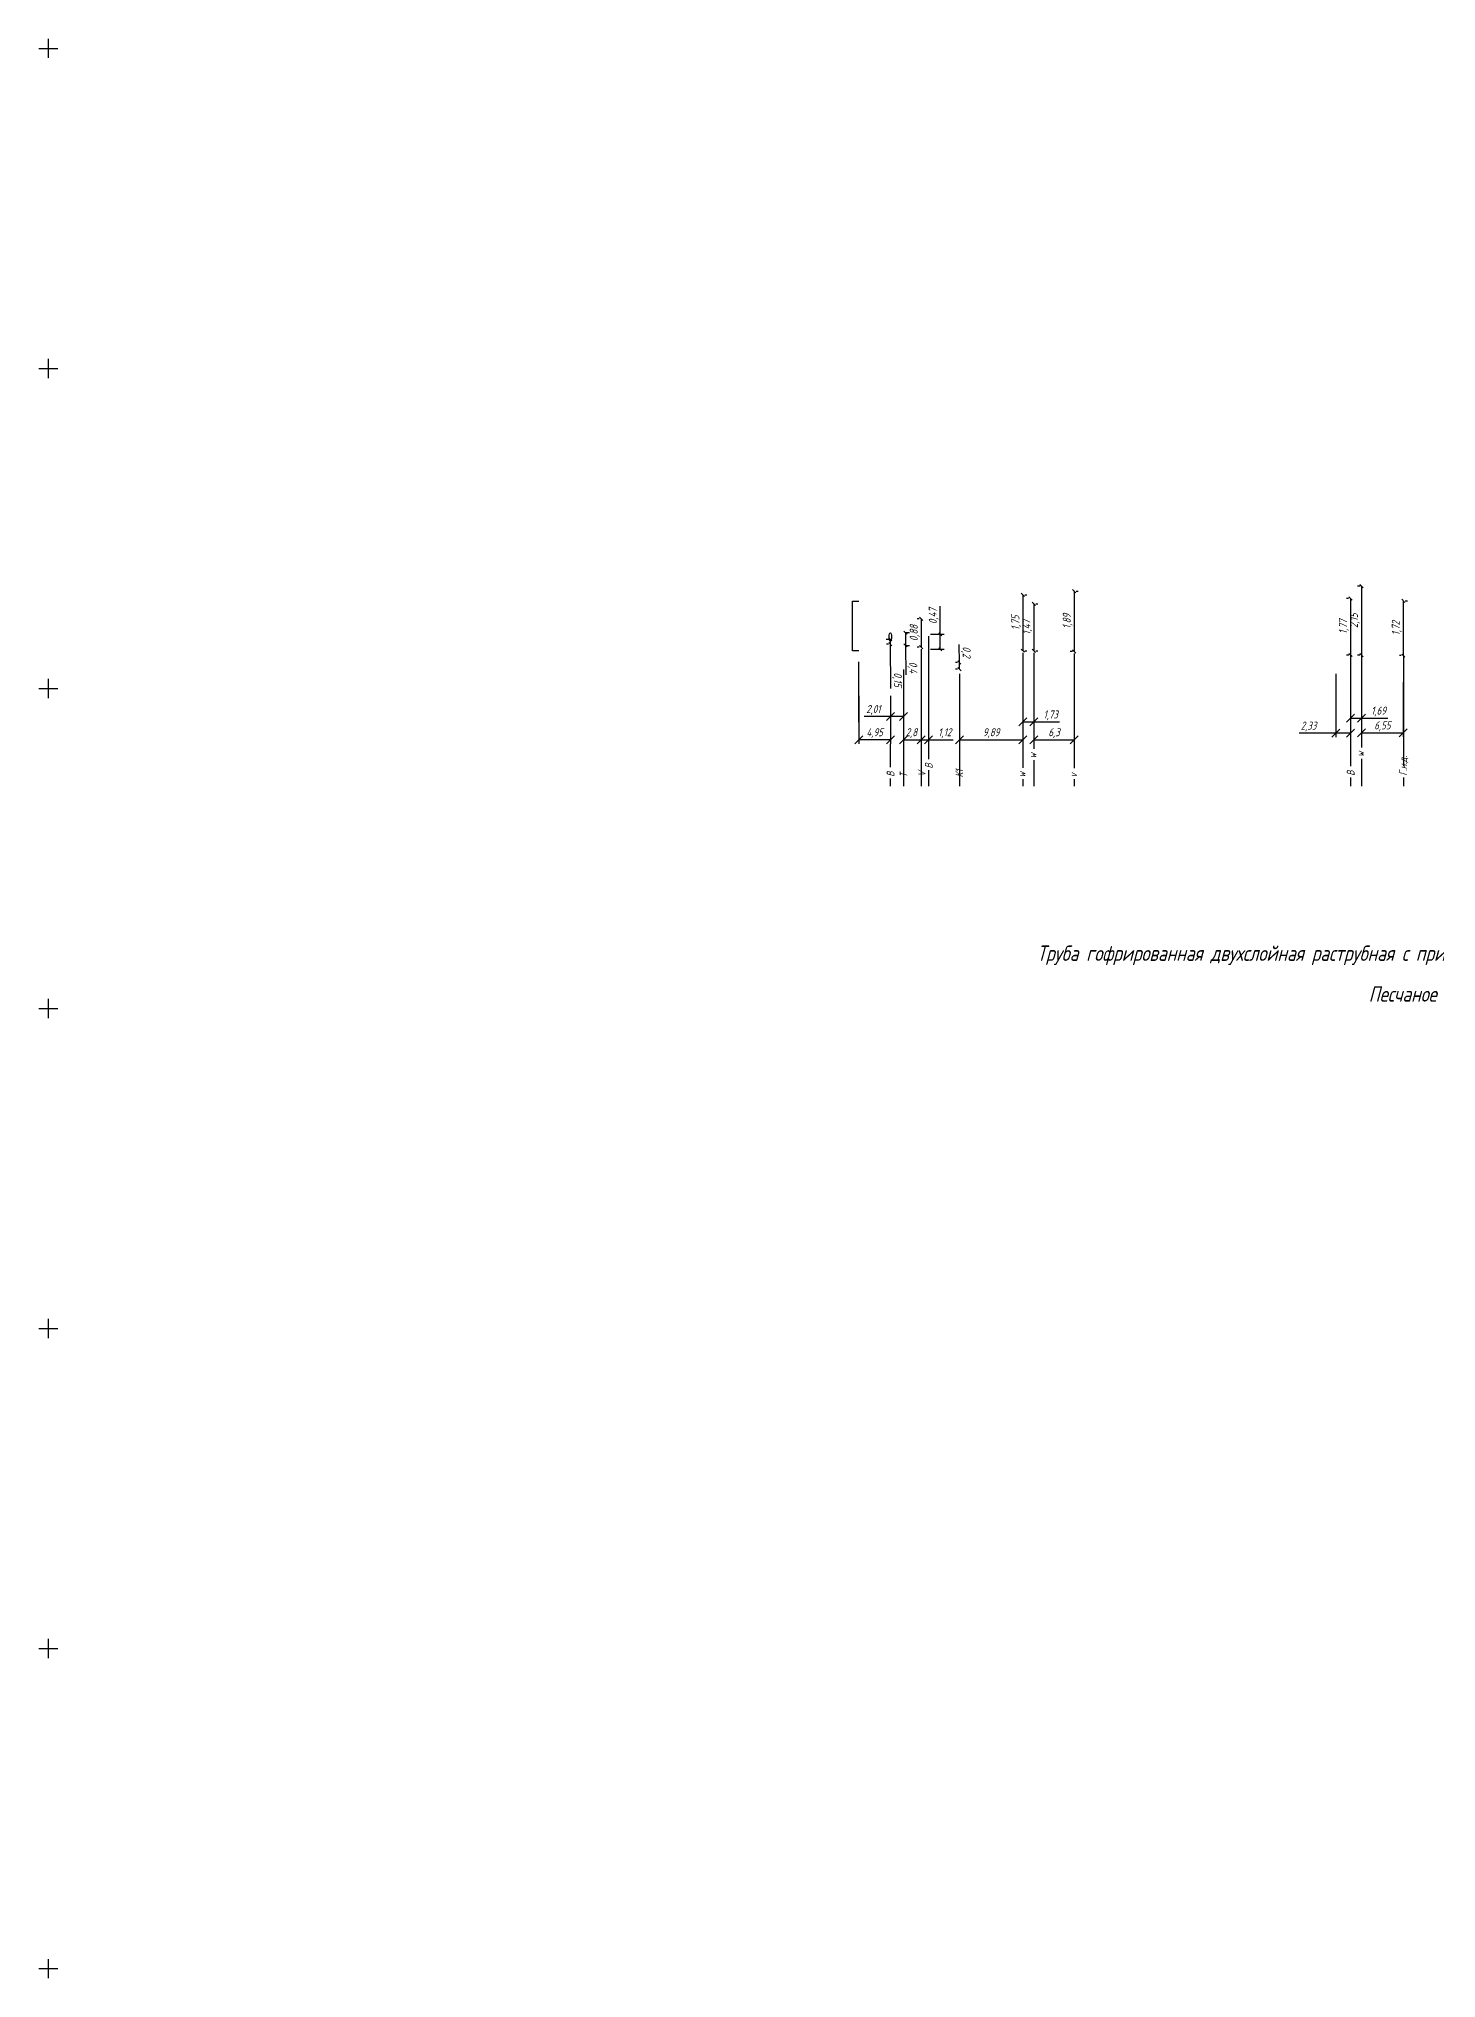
# Model space of a CAD drawing. Header units: metres. Extents: x -2 to 4153, y 0 to 2058.
# Drawn here: x 3340.5 to 3558.9, y 1304.8 to 1607.8 of the extents above; entities that cross this region are included whole.
import ezdxf

# ---------------------------------------------------------------- set-up
doc = ezdxf.new("R2010")
doc.units = ezdxf.units.M
doc.layers.add('02_Сетка', color=7, linetype='Continuous', transparency=0.65)
doc.styles.get("Standard").update_dxf_attribs({"font": '', "oblique": 15})
doc.styles.get('Standard').set_extended_font_data('GOST_type_A')
doc.dimstyles.new('ISO-25', dxfattribs={"dimtxt": 2.5, "dimasz": 2.5, "dimexe": 1.25, "dimexo": 0.625, "dimtad": 1, "dimtxsty": 'Standard', "dimcen": 2.5, "dimadec": 0, "dimazin": 0, "dimtfac": 1, "dimtmove": 0, "dimatfit": 3, "dimfxl": 1, "dimarcsym": 0})

# ---------------------------------------------------------------- blocks, each defined once
blk = doc.blocks.new('g5_012')
at = {"color": 92}
for points in [[(-1.5, 0), (1.5, 0)], [(0, -1.5), (0, 1.5)]]:
    blk.add_lwpolyline(points, dxfattribs=at)
blk = doc.blocks.new('_Oblique')
at = {"color": 0, "linetype": 'ByBlock', "lineweight": -2}
blk.add_line((-0.5, -0.5), (0.5, 0.5), dxfattribs=at)
blk = doc.blocks.new('*D80')
at = {"color": 0, "lineweight": -2, "transparency": 16777216}
for p, q in [((3473.3, 1513.92), (3472.98, 1513.92)), ((3473.3, 1513.19), (3472.99, 1513.19)), ((3473.61, 1513.93), (3473.61, 1513.19)), ((3473.61, 1513.19), (3473.64, 1506.25))]:
    blk.add_line(p, q, dxfattribs=at)
at = {"layer": 'Defpoints', "color": 0, "transparency": 16777216}
for p in [(3473.61, 1513.93), (3473.61, 1513.19), (3473.61, 1513.19)]:
    blk.add_point(p, dxfattribs=at)
at = {"color": 0, "lineweight": -2, "transparency": 16777216, "xscale": 0.5, "yscale": 0.5, "zscale": 0.5}
for p, rotation in [((3473.61, 1513.93), 90.21246891243746), ((3473.61, 1513.19), 270.2124689124375)]:
    blk.add_blockref('_Oblique', p, dxfattribs=dict(at, rotation=rotation))
at = {"color": 0, "transparency": 16777216, "insert": (3474.66, 1507.64), "char_height": 1.25, "attachment_point": 5, "rotation": 270.2125}
blk.add_mtext('0,15', dxfattribs=at)
blk = doc.blocks.new('*D81')
at = {"color": 0, "lineweight": -2, "transparency": 16777216}
for p, q in [((3484.4, 1510.31), (3484.36, 1513.14)), ((3484.11, 1510.3), (3483.77, 1510.3)), ((3484.13, 1509.28), (3483.78, 1509.27)), ((3484.41, 1509.28), (3484.4, 1510.31))]:
    blk.add_line(p, q, dxfattribs=at)
at = {"layer": 'Defpoints', "color": 0, "transparency": 16777216}
for p in [(3484.4, 1510.31), (3484.43, 1510.31), (3484.44, 1509.28)]:
    blk.add_point(p, dxfattribs=at)
at = {"color": 0, "lineweight": -2, "transparency": 16777216, "xscale": 0.5, "yscale": 0.5, "zscale": 0.5}
for p, rotation in [((3484.4, 1510.31), 90.7793383169401), ((3484.41, 1509.28), 270.7793383169401)]:
    blk.add_blockref('_Oblique', p, dxfattribs=dict(at, rotation=rotation))
at = {"color": 0, "transparency": 16777216, "insert": (3485.41, 1511.98), "char_height": 1.25, "attachment_point": 5, "rotation": 270.7793}
blk.add_mtext('0,2', dxfattribs=at)
blk = doc.blocks.new('*D82')
at = {"color": 0, "lineweight": -2, "transparency": 16777216}
for p, q in [((3475.95, 1514.99), (3476.6, 1515)), ((3475.97, 1514.99), (3475.99, 1513)), ((3475.97, 1513), (3476.62, 1513)), ((3475.99, 1513), (3476.04, 1508.39))]:
    blk.add_line(p, q, dxfattribs=at)
at = {"layer": 'Defpoints', "color": 0, "transparency": 16777216}
for p in [(3475.64, 1514.99), (3475.66, 1512.99), (3475.99, 1513)]:
    blk.add_point(p, dxfattribs=at)
at = {"color": 0, "lineweight": -2, "transparency": 16777216, "xscale": 0.5, "yscale": 0.5, "zscale": 0.5}
for p, rotation in [((3475.97, 1514.99), 90.63507679925502), ((3475.99, 1513), 270.635076799255)]:
    blk.add_blockref('_Oblique', p, dxfattribs=dict(at, rotation=rotation))
at = {"color": 0, "transparency": 16777216, "insert": (3477.06, 1509.57), "char_height": 1.25, "attachment_point": 5, "rotation": 270.6351}
blk.add_mtext('0,4', dxfattribs=at)
blk = doc.blocks.new('*D83')
at = {"color": 0, "lineweight": -2, "transparency": 16777216}
for p, q in [((3496.05, 1519.5), (3496.05, 1512.14)), ((3496.36, 1519.5), (3496.67, 1519.5)), ((3496.35, 1512.14), (3496.67, 1512.14))]:
    blk.add_line(p, q, dxfattribs=at)
at = {"layer": 'Defpoints', "color": 0, "transparency": 16777216}
for p in [(3496.05, 1519.5), (3496.04, 1512.14), (3496.05, 1512.14)]:
    blk.add_point(p, dxfattribs=at)
at = {"color": 0, "lineweight": -2, "transparency": 16777216, "xscale": 0.5, "yscale": 0.5, "zscale": 0.5}
for p, rotation in [((3496.05, 1519.5), 90), ((3496.05, 1512.14), 270)]:
    blk.add_blockref('_Oblique', p, dxfattribs=dict(at, rotation=rotation))
at = {"color": 0, "transparency": 16777216, "insert": (3495.01, 1515.82), "char_height": 1.25, "attachment_point": 5, "rotation": 90}
blk.add_mtext('1,47', dxfattribs=at)
blk = doc.blocks.new('*D84')
at = {"color": 0, "lineweight": -2, "transparency": 16777216}
for p, q in [((3494.32, 1520.9), (3494.32, 1512.16)), ((3494.63, 1520.9), (3494.95, 1520.9)), ((3494.63, 1512.16), (3494.95, 1512.16))]:
    blk.add_line(p, q, dxfattribs=at)
at = {"layer": 'Defpoints', "color": 0, "transparency": 16777216}
for p in [(3494.32, 1520.9), (3494.31, 1512.16), (3494.32, 1512.16)]:
    blk.add_point(p, dxfattribs=at)
at = {"color": 0, "lineweight": -2, "transparency": 16777216, "xscale": 0.5, "yscale": 0.5, "zscale": 0.5}
for p, rotation in [((3494.32, 1520.9), 90), ((3494.32, 1512.16), 270)]:
    blk.add_blockref('_Oblique', p, dxfattribs=dict(at, rotation=rotation))
at = {"color": 0, "transparency": 16777216, "insert": (3493.29, 1516.53), "char_height": 1.25, "attachment_point": 5, "rotation": 90}
blk.add_mtext('1,75', dxfattribs=at)
blk = doc.blocks.new('*D85')
at = {"color": 0, "lineweight": -2, "transparency": 16777216}
for p, q in [((3502.35, 1521.48), (3502.35, 1512.04)), ((3502.66, 1521.48), (3502.97, 1521.48)), ((3502.09, 1512.04), (3501.72, 1512.04))]:
    blk.add_line(p, q, dxfattribs=at)
at = {"layer": 'Defpoints', "color": 0, "transparency": 16777216}
for p in [(3502.35, 1521.48), (3502.35, 1512.04), (3502.4, 1512.04)]:
    blk.add_point(p, dxfattribs=at)
at = {"color": 0, "lineweight": -2, "transparency": 16777216, "xscale": 0.5, "yscale": 0.5, "zscale": 0.5}
for p, rotation in [((3502.35, 1521.48), 90), ((3502.35, 1512.04), 270)]:
    blk.add_blockref('_Oblique', p, dxfattribs=dict(at, rotation=rotation))
at = {"color": 0, "transparency": 16777216, "insert": (3501.32, 1516.76), "char_height": 1.25, "attachment_point": 5, "rotation": 90}
blk.add_mtext('1,89', dxfattribs=at)
blk = doc.blocks.new('*D86')
at = {"color": 0, "lineweight": -2, "transparency": 16777216}
for p, q in [((3545.22, 1520.33), (3544.9, 1520.33)), ((3545.53, 1520.33), (3545.53, 1511.49)), ((3545.24, 1511.49), (3544.9, 1511.49))]:
    blk.add_line(p, q, dxfattribs=at)
at = {"layer": 'Defpoints', "color": 0, "transparency": 16777216}
for p in [(3545.53, 1520.33), (3545.53, 1511.49), (3545.55, 1511.49)]:
    blk.add_point(p, dxfattribs=at)
at = {"color": 0, "lineweight": -2, "transparency": 16777216, "xscale": 0.5, "yscale": 0.5, "zscale": 0.5}
for p, rotation in [((3545.53, 1520.33), 90), ((3545.53, 1511.49), 270)]:
    blk.add_blockref('_Oblique', p, dxfattribs=dict(at, rotation=rotation))
at = {"color": 0, "transparency": 16777216, "insert": (3544.5, 1515.91), "char_height": 1.25, "attachment_point": 5, "rotation": 90}
blk.add_mtext('1,77', dxfattribs=at)
blk = doc.blocks.new('*D87')
at = {"color": 0, "lineweight": -2, "transparency": 16777216}
for p, q in [((3547.03, 1522.24), (3546.61, 1522.24)), ((3547.24, 1522.24), (3547.24, 1511.47)), ((3547.01, 1511.47), (3546.61, 1511.47))]:
    blk.add_line(p, q, dxfattribs=at)
at = {"layer": 'Defpoints', "color": 0, "transparency": 16777216}
for p in [(3547.34, 1522.24), (3547.24, 1511.47), (3547.32, 1511.47)]:
    blk.add_point(p, dxfattribs=at)
at = {"color": 0, "lineweight": -2, "transparency": 16777216, "xscale": 0.5, "yscale": 0.5, "zscale": 0.5}
for p, rotation in [((3547.24, 1522.24), 90), ((3547.24, 1511.47), 270)]:
    blk.add_blockref('_Oblique', p, dxfattribs=dict(at, rotation=rotation))
at = {"color": 0, "transparency": 16777216, "insert": (3546.2, 1516.86), "char_height": 1.25, "attachment_point": 5, "rotation": 90}
blk.add_mtext('2,15', dxfattribs=at)
blk = doc.blocks.new('*D88')
at = {"color": 0, "lineweight": -2, "transparency": 16777216}
for p, q in [((3553.78, 1519.97), (3553.78, 1511.39)), ((3554.06, 1519.97), (3554.41, 1519.97)), ((3553.47, 1511.39), (3553.16, 1511.39))]:
    blk.add_line(p, q, dxfattribs=at)
at = {"layer": 'Defpoints', "color": 0, "transparency": 16777216}
for p in [(3553.75, 1519.97), (3553.78, 1511.39), (3553.78, 1511.39)]:
    blk.add_point(p, dxfattribs=at)
at = {"color": 0, "lineweight": -2, "transparency": 16777216, "xscale": 0.5, "yscale": 0.5, "zscale": 0.5}
for p, rotation in [((3553.78, 1519.97), 90), ((3553.78, 1511.39), 270)]:
    blk.add_blockref('_Oblique', p, dxfattribs=dict(at, rotation=rotation))
at = {"color": 0, "transparency": 16777216, "insert": (3552.75, 1515.68), "char_height": 1.25, "attachment_point": 5, "rotation": 90}
blk.add_mtext('1,72', dxfattribs=at)
blk = doc.blocks.new('*D90')
at = {"color": 0, "lineweight": -2, "transparency": 16777216}
for p, q in [((3468.69, 1505.09), (3468.69, 1497.62)), ((3473.64, 1505.09), (3473.64, 1497.62)), ((3473.64, 1498.25), (3468.69, 1498.25))]:
    blk.add_line(p, q, dxfattribs=at)
at = {"layer": 'Defpoints', "color": 0, "transparency": 16777216}
for p in [(3468.69, 1505.4), (3473.64, 1505.41), (3468.69, 1498.25)]:
    blk.add_point(p, dxfattribs=at)
at = {"color": 0, "lineweight": -2, "transparency": 16777216, "xscale": 1.25, "yscale": 1.25, "zscale": 1.25, "rotation": 180}
blk.add_blockref('_Oblique', (3468.69, 1498.25), dxfattribs=at)
at = {"color": 0, "lineweight": -2, "transparency": 16777216, "xscale": 1.25, "yscale": 1.25, "zscale": 1.25}
blk.add_blockref('_Oblique', (3473.64, 1498.25), dxfattribs=at)
at = {"color": 0, "transparency": 16777216, "insert": (3471.17, 1499.28), "char_height": 1.25, "attachment_point": 5}
blk.add_mtext('4,95', dxfattribs=at)
blk = doc.blocks.new('*D91')
at = {"color": 0, "lineweight": -2, "transparency": 16777216}
for p, q in [((3475.65, 1509.24), (3475.65, 1501.26)), ((3473.64, 1505.09), (3473.64, 1501.26)), ((3473.64, 1501.88), (3469.53, 1501.88)), ((3475.65, 1501.88), (3473.64, 1501.88))]:
    blk.add_line(p, q, dxfattribs=at)
at = {"layer": 'Defpoints', "color": 0, "transparency": 16777216}
for p in [(3475.65, 1509.55), (3473.64, 1505.41), (3475.65, 1501.88)]:
    blk.add_point(p, dxfattribs=at)
at = {"color": 0, "lineweight": -2, "transparency": 16777216, "xscale": 1.25, "yscale": 1.25, "zscale": 1.25, "rotation": 180}
blk.add_blockref('_Oblique', (3473.64, 1501.88), dxfattribs=at)
at = {"color": 0, "lineweight": -2, "transparency": 16777216, "xscale": 1.25, "yscale": 1.25, "zscale": 1.25}
blk.add_blockref('_Oblique', (3475.65, 1501.88), dxfattribs=at)
at = {"color": 0, "transparency": 16777216, "insert": (3470.96, 1502.91), "char_height": 1.25, "attachment_point": 5}
blk.add_mtext('2,01', dxfattribs=at)
blk = doc.blocks.new('*D92')
at = {"color": 0, "lineweight": -2, "transparency": 16777216}
for p, q in [((3479.58, 1514.42), (3479.58, 1497.62)), ((3478.45, 1508.54), (3478.45, 1497.62)), ((3478.45, 1498.25), (3479.58, 1498.25)), ((3479.58, 1498.25), (3483.42, 1498.25))]:
    blk.add_line(p, q, dxfattribs=at)
at = {"layer": 'Defpoints', "color": 0, "transparency": 16777216}
for p in [(3479.58, 1514.73), (3478.45, 1508.86), (3479.58, 1498.25)]:
    blk.add_point(p, dxfattribs=at)
at = {"color": 0, "lineweight": -2, "transparency": 16777216, "xscale": 1.25, "yscale": 1.25, "zscale": 1.25, "rotation": 180}
blk.add_blockref('_Oblique', (3478.45, 1498.25), dxfattribs=at)
at = {"color": 0, "lineweight": -2, "transparency": 16777216, "xscale": 1.25, "yscale": 1.25, "zscale": 1.25}
blk.add_blockref('_Oblique', (3479.58, 1498.25), dxfattribs=at)
at = {"color": 0, "transparency": 16777216, "insert": (3482.12, 1499.28), "char_height": 1.25, "attachment_point": 5}
blk.add_mtext('1,12', dxfattribs=at)
blk = doc.blocks.new('*D93')
at = {"color": 0, "lineweight": -2, "transparency": 16777216}
for p, q in [((3478.13, 1517.14), (3477.81, 1517.14)), ((3478.44, 1517.14), (3478.44, 1512.72)), ((3478.13, 1512.72), (3477.81, 1512.72))]:
    blk.add_line(p, q, dxfattribs=at)
at = {"layer": 'Defpoints', "color": 0, "transparency": 16777216}
for p in [(3478.44, 1517.14), (3478.44, 1512.72), (3478.44, 1512.72)]:
    blk.add_point(p, dxfattribs=at)
at = {"color": 0, "lineweight": -2, "transparency": 16777216, "xscale": 0.5, "yscale": 0.5, "zscale": 0.5}
for p, rotation in [((3478.44, 1517.14), 90), ((3478.44, 1512.72), 270)]:
    blk.add_blockref('_Oblique', p, dxfattribs=dict(at, rotation=rotation))
at = {"color": 0, "transparency": 16777216, "insert": (3477.41, 1514.93), "char_height": 1.25, "attachment_point": 5, "rotation": 90}
blk.add_mtext('0,88', dxfattribs=at)
blk = doc.blocks.new('*D94')
at = {"color": 0, "lineweight": -2, "transparency": 16777216}
for p, q in [((3475.65, 1509.24), (3475.65, 1497.62)), ((3478.45, 1504.61), (3478.45, 1497.62)), ((3475.65, 1498.25), (3478.45, 1498.25))]:
    blk.add_line(p, q, dxfattribs=at)
at = {"layer": 'Defpoints', "color": 0, "transparency": 16777216}
for p in [(3475.65, 1509.55), (3478.45, 1504.92), (3478.45, 1498.25)]:
    blk.add_point(p, dxfattribs=at)
at = {"color": 0, "lineweight": -2, "transparency": 16777216, "xscale": 1.25, "yscale": 1.25, "zscale": 1.25, "rotation": 180}
blk.add_blockref('_Oblique', (3475.65, 1498.25), dxfattribs=at)
at = {"color": 0, "lineweight": -2, "transparency": 16777216, "xscale": 1.25, "yscale": 1.25, "zscale": 1.25}
blk.add_blockref('_Oblique', (3478.45, 1498.25), dxfattribs=at)
at = {"color": 0, "transparency": 16777216, "insert": (3476.91, 1499.28), "char_height": 1.25, "attachment_point": 5}
blk.add_mtext('2,8', dxfattribs=at)
blk = doc.blocks.new('*D95')
at = {"color": 0, "lineweight": -2, "transparency": 16777216}
for p, q in [((3494.31, 1511.85), (3494.31, 1497.62)), ((3484.43, 1508.54), (3484.43, 1497.62)), ((3484.43, 1498.25), (3494.31, 1498.25))]:
    blk.add_line(p, q, dxfattribs=at)
at = {"layer": 'Defpoints', "color": 0, "transparency": 16777216}
for p in [(3494.31, 1512.16), (3484.43, 1508.86), (3494.31, 1498.25)]:
    blk.add_point(p, dxfattribs=at)
at = {"color": 0, "lineweight": -2, "transparency": 16777216, "xscale": 1.25, "yscale": 1.25, "zscale": 1.25, "rotation": 180}
blk.add_blockref('_Oblique', (3484.43, 1498.25), dxfattribs=at)
at = {"color": 0, "lineweight": -2, "transparency": 16777216, "xscale": 1.25, "yscale": 1.25, "zscale": 1.25}
blk.add_blockref('_Oblique', (3494.31, 1498.25), dxfattribs=at)
at = {"color": 0, "transparency": 16777216, "insert": (3489.37, 1499.28), "char_height": 1.25, "attachment_point": 5}
blk.add_mtext('9,89', dxfattribs=at)
blk = doc.blocks.new('*D96')
at = {"color": 0, "lineweight": -2, "transparency": 16777216}
for p, q in [((3496.05, 1511.82), (3496.05, 1500.4)), ((3494.31, 1508.54), (3494.31, 1500.4)), ((3494.31, 1501.03), (3496.05, 1501.03)), ((3496.05, 1501.03), (3500.07, 1501.03))]:
    blk.add_line(p, q, dxfattribs=at)
at = {"layer": 'Defpoints', "color": 0, "transparency": 16777216}
for p in [(3496.05, 1512.14), (3494.31, 1508.86), (3496.05, 1501.03)]:
    blk.add_point(p, dxfattribs=at)
at = {"color": 0, "lineweight": -2, "transparency": 16777216, "xscale": 1.25, "yscale": 1.25, "zscale": 1.25, "rotation": 180}
blk.add_blockref('_Oblique', (3494.31, 1501.03), dxfattribs=at)
at = {"color": 0, "lineweight": -2, "transparency": 16777216, "xscale": 1.25, "yscale": 1.25, "zscale": 1.25}
blk.add_blockref('_Oblique', (3496.05, 1501.03), dxfattribs=at)
at = {"color": 0, "transparency": 16777216, "insert": (3498.68, 1502.06), "char_height": 1.25, "attachment_point": 5}
blk.add_mtext('1,73', dxfattribs=at)
blk = doc.blocks.new('*D97')
at = {"color": 0, "lineweight": -2, "transparency": 16777216}
for p, q in [((3502.35, 1511.73), (3502.35, 1497.62)), ((3496.05, 1508.54), (3496.05, 1497.62)), ((3496.05, 1498.25), (3502.35, 1498.25))]:
    blk.add_line(p, q, dxfattribs=at)
at = {"layer": 'Defpoints', "color": 0, "transparency": 16777216}
for p in [(3502.35, 1512.04), (3496.05, 1508.86), (3502.35, 1498.25)]:
    blk.add_point(p, dxfattribs=at)
at = {"color": 0, "lineweight": -2, "transparency": 16777216, "xscale": 1.25, "yscale": 1.25, "zscale": 1.25, "rotation": 180}
blk.add_blockref('_Oblique', (3496.05, 1498.25), dxfattribs=at)
at = {"color": 0, "lineweight": -2, "transparency": 16777216, "xscale": 1.25, "yscale": 1.25, "zscale": 1.25}
blk.add_blockref('_Oblique', (3502.35, 1498.25), dxfattribs=at)
at = {"color": 0, "transparency": 16777216, "insert": (3499.2, 1499.28), "char_height": 1.25, "attachment_point": 5}
blk.add_mtext('6,3', dxfattribs=at)
blk = doc.blocks.new('*D98')
at = {"color": 0, "lineweight": -2, "transparency": 16777216}
for p, q in [((3543.22, 1508.54), (3543.22, 1498.66)), ((3545.55, 1504.19), (3545.55, 1498.66)), ((3543.22, 1499.28), (3537.5, 1499.28)), ((3545.55, 1499.28), (3543.22, 1499.28))]:
    blk.add_line(p, q, dxfattribs=at)
at = {"layer": 'Defpoints', "color": 0, "transparency": 16777216}
for p in [(3543.22, 1508.86), (3545.55, 1504.51), (3545.55, 1499.28)]:
    blk.add_point(p, dxfattribs=at)
at = {"color": 0, "lineweight": -2, "transparency": 16777216, "xscale": 1.25, "yscale": 1.25, "zscale": 1.25, "rotation": 180}
blk.add_blockref('_Oblique', (3543.22, 1499.28), dxfattribs=at)
at = {"color": 0, "lineweight": -2, "transparency": 16777216, "xscale": 1.25, "yscale": 1.25, "zscale": 1.25}
blk.add_blockref('_Oblique', (3545.55, 1499.28), dxfattribs=at)
at = {"color": 0, "transparency": 16777216, "insert": (3538.98, 1500.31), "char_height": 1.25, "attachment_point": 5}
blk.add_mtext('2,33', dxfattribs=at)
blk = doc.blocks.new('*D99')
at = {"color": 0, "lineweight": -2, "transparency": 16777216}
for p, q in [((3545.55, 1509.58), (3545.55, 1501.01)), ((3547.24, 1505.23), (3547.24, 1501.01)), ((3545.55, 1501.63), (3547.24, 1501.63)), ((3547.24, 1501.63), (3551.34, 1501.63))]:
    blk.add_line(p, q, dxfattribs=at)
at = {"layer": 'Defpoints', "color": 0, "transparency": 16777216}
for p in [(3545.55, 1509.9), (3547.24, 1505.55), (3547.24, 1501.63)]:
    blk.add_point(p, dxfattribs=at)
at = {"color": 0, "lineweight": -2, "transparency": 16777216, "xscale": 1.25, "yscale": 1.25, "zscale": 1.25, "rotation": 180}
blk.add_blockref('_Oblique', (3545.55, 1501.63), dxfattribs=at)
at = {"color": 0, "lineweight": -2, "transparency": 16777216, "xscale": 1.25, "yscale": 1.25, "zscale": 1.25}
blk.add_blockref('_Oblique', (3547.24, 1501.63), dxfattribs=at)
at = {"color": 0, "transparency": 16777216, "insert": (3549.92, 1502.66), "char_height": 1.25, "attachment_point": 5}
blk.add_mtext('1,69', dxfattribs=at)
blk = doc.blocks.new('*D100')
at = {"color": 0, "lineweight": -2, "transparency": 16777216}
for p, q in [((3547.24, 1509.62), (3547.24, 1498.7)), ((3553.78, 1507.25), (3553.78, 1498.7)), ((3547.24, 1499.32), (3553.78, 1499.32))]:
    blk.add_line(p, q, dxfattribs=at)
at = {"layer": 'Defpoints', "color": 0, "transparency": 16777216}
for p in [(3547.24, 1509.93), (3553.78, 1507.57), (3553.78, 1499.32)]:
    blk.add_point(p, dxfattribs=at)
at = {"color": 0, "lineweight": -2, "transparency": 16777216, "xscale": 1.25, "yscale": 1.25, "zscale": 1.25, "rotation": 180}
blk.add_blockref('_Oblique', (3547.24, 1499.32), dxfattribs=at)
at = {"color": 0, "lineweight": -2, "transparency": 16777216, "xscale": 1.25, "yscale": 1.25, "zscale": 1.25}
blk.add_blockref('_Oblique', (3553.78, 1499.32), dxfattribs=at)
at = {"color": 0, "transparency": 16777216, "insert": (3550.51, 1500.35), "char_height": 1.25, "attachment_point": 5}
blk.add_mtext('6,55', dxfattribs=at)
blk = doc.blocks.new('*D110')
at = {"color": 0, "lineweight": -2, "transparency": 16777216}
for p, q in [((3481.42, 1514.73), (3481.42, 1519.14)), ((3479.89, 1512.38), (3482.04, 1512.38)), ((3479.9, 1514.73), (3482.04, 1514.73)), ((3481.42, 1512.38), (3481.42, 1514.73))]:
    blk.add_line(p, q, dxfattribs=at)
at = {"layer": 'Defpoints', "color": 0, "transparency": 16777216}
for p in [(3479.58, 1514.73), (3479.58, 1512.38), (3481.42, 1512.38)]:
    blk.add_point(p, dxfattribs=at)
at = {"color": 0, "lineweight": -2, "transparency": 16777216, "xscale": 0.5, "yscale": 0.5, "zscale": 0.5}
for p, rotation in [((3481.42, 1514.73), 90), ((3481.42, 1512.38), 270)]:
    blk.add_blockref('_Oblique', p, dxfattribs=dict(at, rotation=rotation))
at = {"color": 0, "transparency": 16777216, "insert": (3480.39, 1517.57), "char_height": 1.25, "attachment_point": 5, "rotation": 90}
blk.add_mtext('0,47', dxfattribs=at)

msp = doc.modelspace()

# ---------------------------------------------------------------- linework, layer by layer
for p, q in [((3467.683, 1512.118), (3467.683, 1519.894)), ((3467.683, 1519.894), (3468.693, 1519.894)), ((3468.693, 1512.118), (3467.683, 1512.118)), ((3468.693, 1501.004), (3468.693, 1510.404)), ((3545.551, 1511.494), (3545.551, 1491.004)), ((3547.237, 1511.473), (3547.237, 1491.004)), ((3553.783, 1511.391), (3553.783, 1491.004)), ((3494.315, 1498.25), (3494.315, 1491.004)), ((3496.047, 1498.25), (3496.047, 1491.004)), ((3502.348, 1498.25), (3502.348, 1491.004))]:
    msp.add_line(p, q)
msp.add_ellipse((3473.612, 1514.324), major_axis=(0, -0.65), ratio=0.284478)

# ---------------------------------------------------------------- block references
at = {"layer": '02_Сетка', "color": 92, "linetype": 'Continuous', "lineweight": 15, "ltscale": 0.5}
for p in [(3342.029, 1606.265), (3342.029, 1556.265), (3342.029, 1506.265), (3342.029, 1456.265), (3342.029, 1406.265), (3342.029, 1356.265), (3342.029, 1306.265)]:
    msp.add_blockref('g5_012', p, dxfattribs=at)

# ---------------------------------------------------------------- texts
at = {"char_height": 1.2, "attachment_point": 1, "rotation": 90, "bg_fill": 3, "box_fill_scale": 1.2, "bg_fill_color": 256, "bg_fill_transparency": 0}
for s, insert in [('V', (3477.958, 1492.479)), ('К1', (3483.78, 1492.365))]:
    msp.add_mtext_dynamic_manual_height_columns(s, width=1.23347, gutter_width=12.5, heights=[0], dxfattribs=dict(at, insert=insert))
at = {"insert": (3559.266, 1464.576), "char_height": 2.5, "attachment_point": 5, "bg_fill": 2}
msp.add_mtext_dynamic_manual_height_columns('{\\H0.95833x;Труба гофрированная двухслойная раструбная с приварным раструбом SN8 ID 400 по ГОСТ 54475-2011}', width=152.33741, gutter_width=12.5, heights=[0], dxfattribs=at)

# ---------------------------------------------------------------- dimensions: what is measured, and where the dimension line sits
for base, p1, p2, picture, middle in [((3494.32, 1512.162), (3494.32, 1520.898), (3494.315, 1512.162), '*D84', (3493.288, 1516.53)), ((3502.349, 1512.044), (3502.349, 1521.483), (3502.401, 1512.044), '*D85', (3501.317, 1516.763)), ((3547.237, 1511.471), (3547.339, 1522.243), (3547.322, 1511.471), '*D87', (3546.205, 1516.857)), ((3496.047, 1512.137), (3496.047, 1519.503), (3496.039, 1512.137), '*D83', (3495.015, 1515.82)), ((3545.529, 1511.494), (3545.531, 1520.331), (3545.551, 1511.494), '*D86', (3544.497, 1515.912)), ((3553.783, 1511.391), (3553.749, 1519.967), (3553.784, 1511.391), '*D88', (3552.751, 1515.679)), ((3478.4397, 1512.7195), (3478.4411, 1517.1436), (3478.4397, 1512.7195), '*D93', (3477.408, 1514.9315))]:
    dim = msp.add_linear_dim(base=base, p1=p1, p2=p2, angle=90, dimstyle='ISO-25', override={"dimscale": 0.5, "dimasz": 1, "dimlfac": 0.2, "dimblk1": 'Oblique', "dimblk2": 'Oblique', "dimsah": 1})
    dim.commit()
    dim.dimension.update_dxf_attribs({"geometry": picture, "text_midpoint": middle})
for base, p1, p2, angle, picture, middle, dimtype in [((3481.417, 1512.376), (3479.584, 1514.729), (3479.576, 1512.376), 90, '*D110', (3481.417, 1517.571), 160), ((3475.993, 1512.995), (3475.637, 1514.987), (3475.659, 1512.992), 270.63508, '*D82', (3476.031, 1509.555), 161), ((3473.61, 1513.192), (3473.608, 1513.926), (3473.61, 1513.192), 270.21247, '*D80', (3473.631, 1507.635), 161)]:
    dim = msp.add_linear_dim(base=base, p1=p1, p2=p2, angle=angle, dimstyle='ISO-25', override={"dimscale": 0.5, "dimasz": 1, "dimlfac": 0.2, "dimblk1": 'Oblique', "dimblk2": 'Oblique', "dimsah": 1})
    dim.commit()
    dim.dimension.update_dxf_attribs({"geometry": picture, "text_midpoint": middle, "dimtype": dimtype})
for base, p1, p2, picture, middle in [((3479.576, 1498.25), (3478.454, 1508.856), (3479.576, 1514.729), '*D92', (3482.125, 1499.282)), ((3494.315, 1498.25), (3484.425, 1508.856), (3494.315, 1512.162), '*D95', (3489.37, 1499.281)), ((3502.348, 1498.25), (3496.047, 1508.856), (3502.348, 1512.044), '*D97', (3499.197, 1499.282)), ((3553.783, 1499.321), (3547.237, 1509.928), (3553.783, 1507.567), '*D100', (3550.51, 1500.353)), ((3468.693, 1498.25), (3473.639, 1505.407), (3468.693, 1505.4), '*D90', (3471.166, 1499.281))]:
    dim = msp.add_linear_dim(base=base, p1=p1, p2=p2, dimstyle='ISO-25', override={"dimscale": 0.5, "dimblk1": 'Oblique', "dimblk2": 'Oblique', "dimsah": 1})
    dim.commit()
    dim.dimension.update_dxf_attribs({"geometry": picture, "text_midpoint": middle})
dim = msp.add_aligned_dim(p1=(3484.4391, 1509.2819), p2=(3484.4252, 1510.3066), distance=0.0292, dimstyle='ISO-25', override={"dimscale": 0.5, "dimasz": 1, "dimlfac": 0.2, "dimblk1": 'Oblique', "dimblk2": 'Oblique', "dimsah": 1})
dim.commit()
dim.dimension.update_dxf_attribs({"geometry": '*D81', "text_midpoint": (3485.4054, 1511.985)})
for base, p1, p2, picture, middle in [((3496.047, 1501.03), (3494.315, 1508.856), (3496.047, 1512.137), '*D96', (3498.681, 1501.03)), ((3475.653, 1501.881), (3473.639, 1505.407), (3475.653, 1509.555), '*D91', (3470.96, 1501.881)), ((3478.454, 1498.25), (3475.653, 1509.555), (3478.454, 1504.925), '*D94', (3476.912, 1498.25)), ((3547.237, 1501.632), (3545.551, 1509.897), (3547.237, 1505.546), '*D99', (3549.916, 1501.632)), ((3545.551, 1499.282), (3543.223, 1508.856), (3545.551, 1504.505), '*D98', (3538.975, 1499.282))]:
    dim = msp.add_linear_dim(base=base, p1=p1, p2=p2, dimstyle='ISO-25', override={"dimscale": 0.5, "dimblk1": 'Oblique', "dimblk2": 'Oblique', "dimsah": 1})
    dim.commit()
    dim.dimension.update_dxf_attribs({"geometry": picture, "text_midpoint": middle, "dimtype": 160})

# ---------------------------------------------------------------- next in the draw order: linework, layer by layer
for p, q in [((3478.454, 1512.427), (3478.454, 1491.004)), ((3479.576, 1497.625), (3479.576, 1491.004)), ((3484.425, 1498.25), (3484.425, 1491.004))]:
    msp.add_line(p, q)

# ---------------------------------------------------------------- next in the draw order: texts
at = {"char_height": 1.2, "attachment_point": 1, "rotation": 90, "bg_fill": 3, "box_fill_scale": 1.2, "bg_fill_color": 256, "bg_fill_transparency": 0}
for s, width, insert in [('Т', 1.23347, (3475.091, 1492.365)), ('w', 1.23347, (3493.535, 1492.365)), ('v', 1.2, (3501.607, 1492.365)), ('В', 1.23347, (3544.953, 1492.619)), ('Г.н.д.', 1.23347, (3553.158, 1492.642))]:
    msp.add_mtext_dynamic_manual_height_columns(s, width=width, gutter_width=12.5, heights=[0], dxfattribs=dict(at, insert=insert))
at = {"insert": (3559.266, 1458.526), "char_height": 2.5, "attachment_point": 5, "bg_fill": 2}
msp.add_mtext_dynamic_manual_height_columns('{\\H0.95833x;Песчаное S=0.10 м}', width=152.33741, gutter_width=12.5, heights=[0], dxfattribs=at)

# ---------------------------------------------------------------- next in the draw order: linework, layer by layer
for p, q in [((3473.608, 1497.625), (3473.608, 1491.004)), ((3475.662, 1497.625), (3475.662, 1491.004))]:
    msp.add_line(p, q)

# ---------------------------------------------------------------- next in the draw order: texts
at = {"char_height": 1.2, "attachment_point": 1, "rotation": 90, "bg_fill": 3, "box_fill_scale": 1.2, "bg_fill_color": 256, "bg_fill_transparency": 0}
for s, insert in [('w', (3546.457, 1495.559)), ('В', (3479.011, 1493.744)), ('w', (3495.24, 1495.313))]:
    msp.add_mtext_dynamic_manual_height_columns(s, width=1.23347, gutter_width=12.5, heights=[0], dxfattribs=dict(at, insert=insert))

# ---------------------------------------------------------------- next in the draw order: texts
at = {"insert": (3473.05, 1492.459), "char_height": 1.2, "attachment_point": 1, "rotation": 90, "bg_fill": 3, "box_fill_scale": 1.2, "bg_fill_color": 256, "bg_fill_transparency": 0}
msp.add_mtext_dynamic_manual_height_columns('В', width=1.23347, gutter_width=12.5, heights=[0], dxfattribs=at)

doc.saveas('drawing.dxf')
